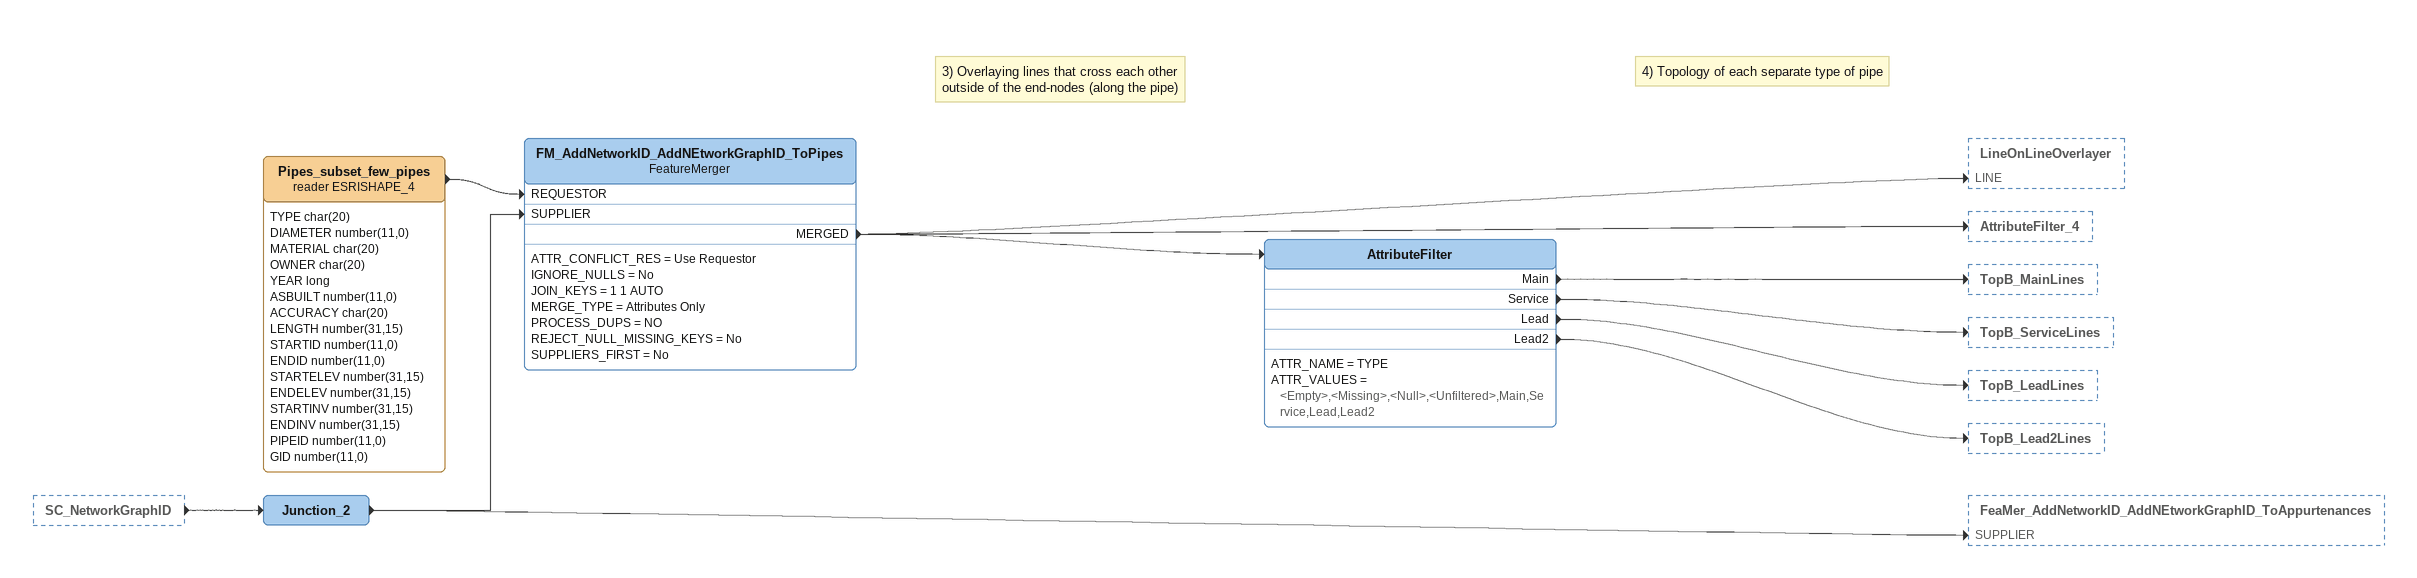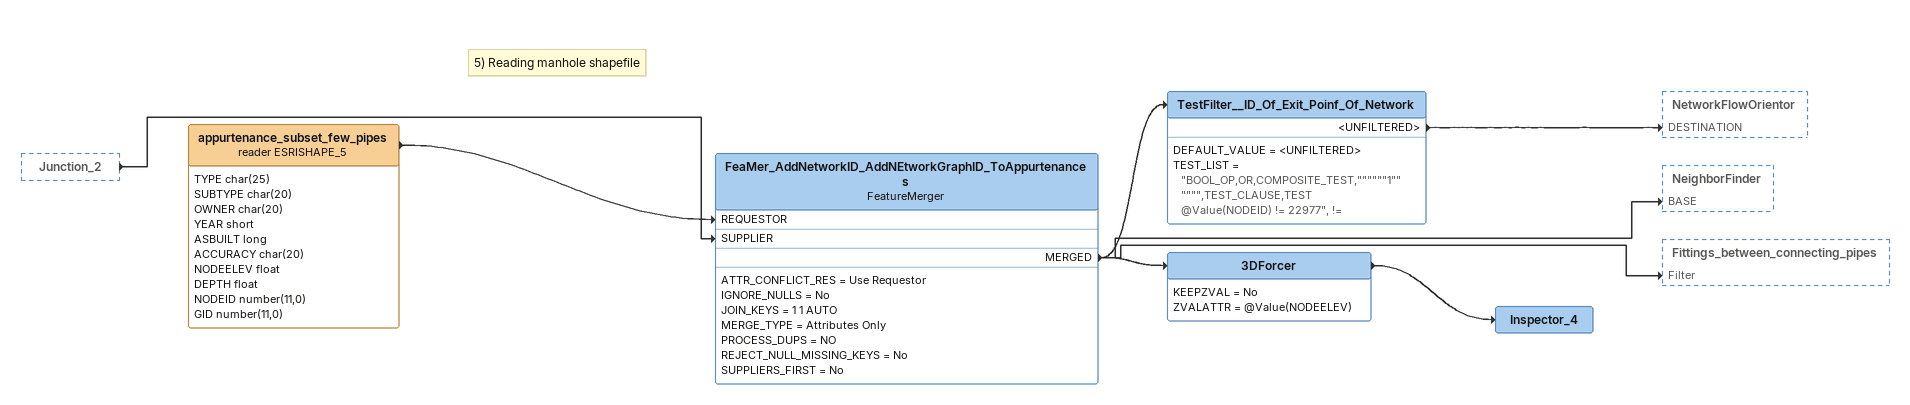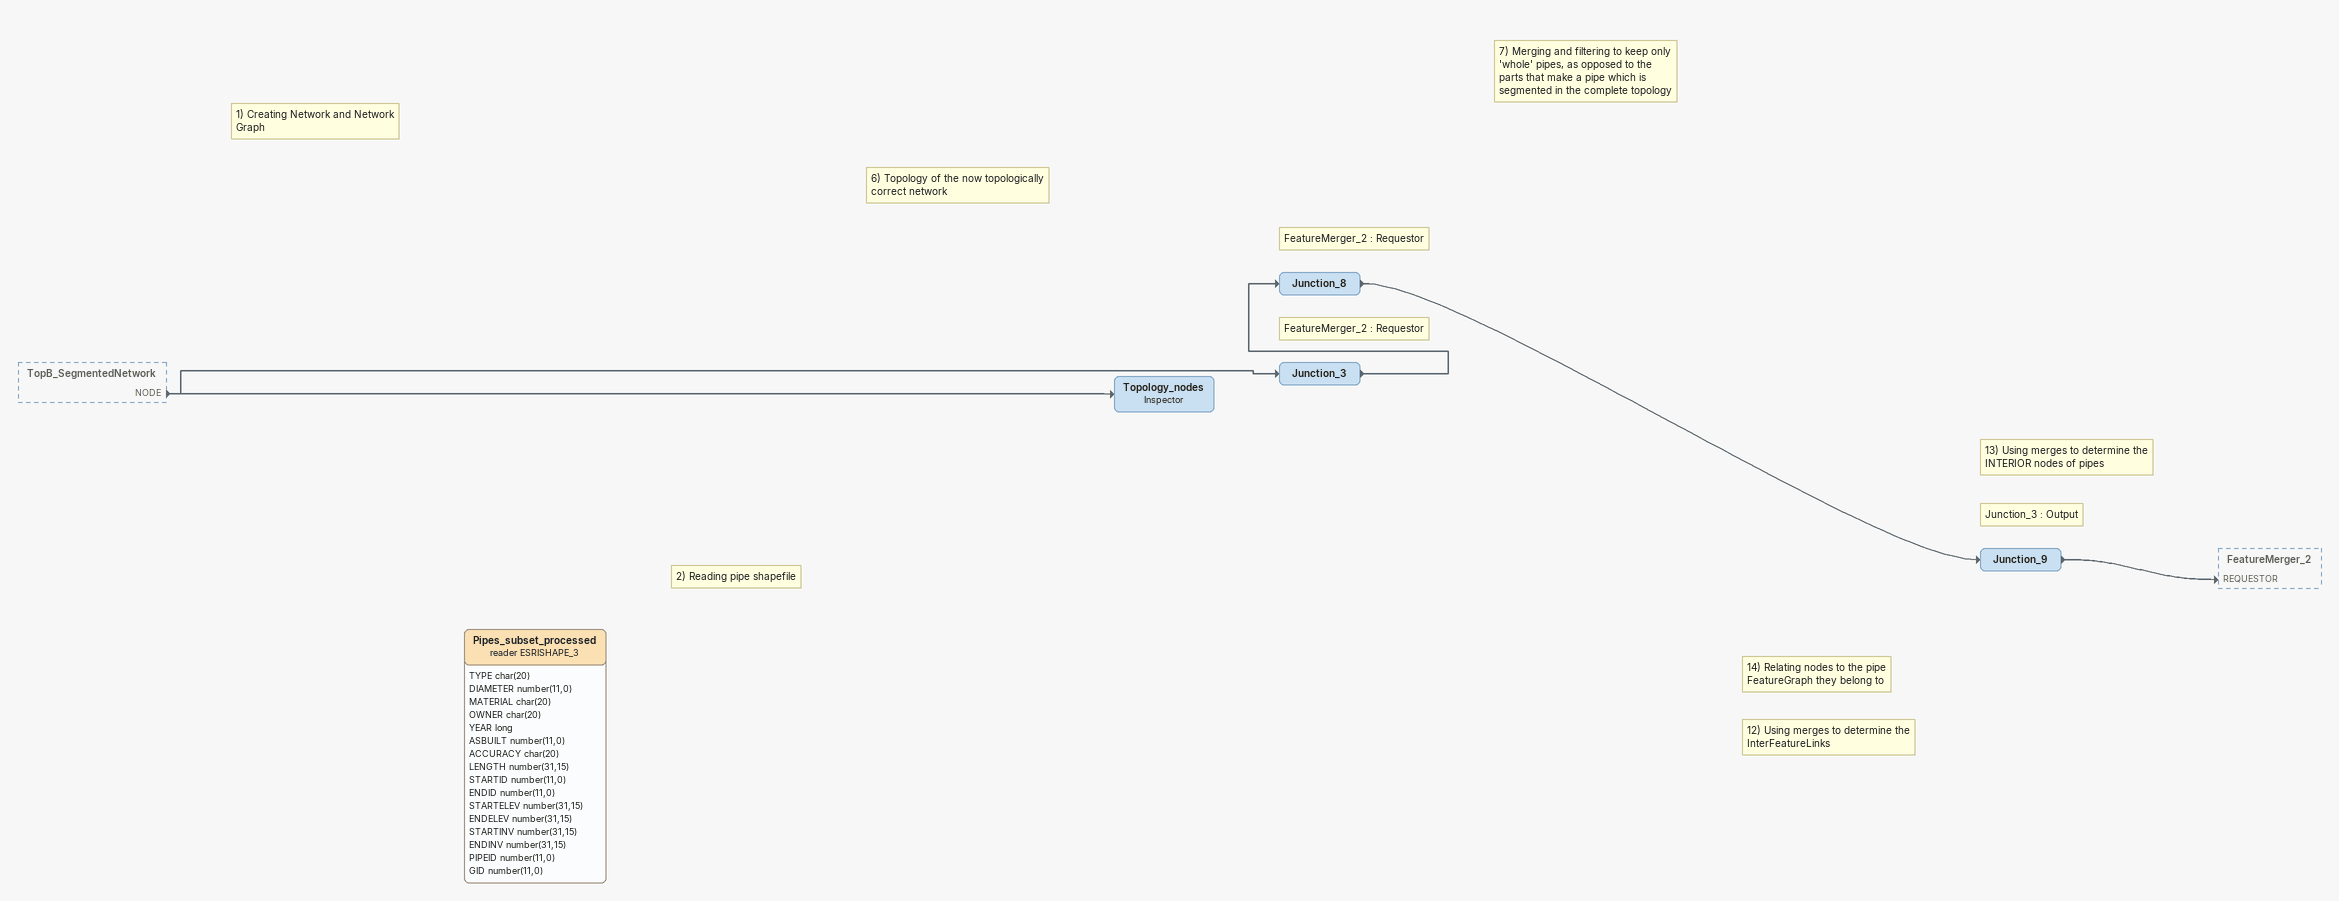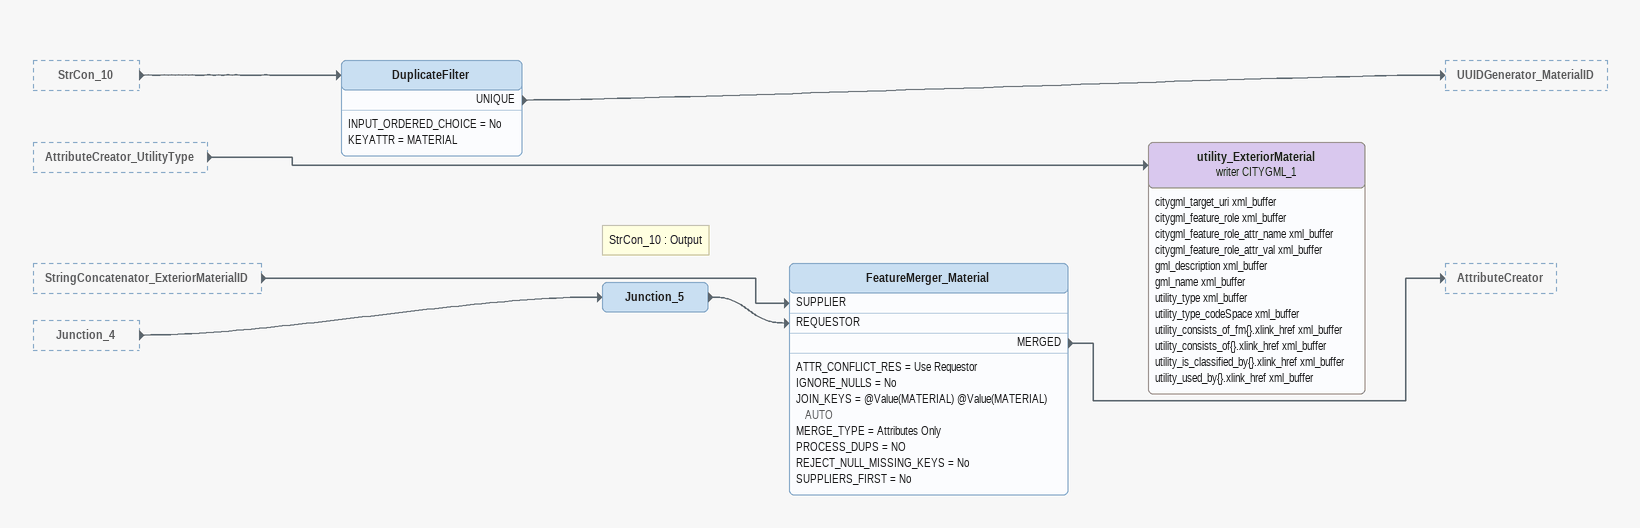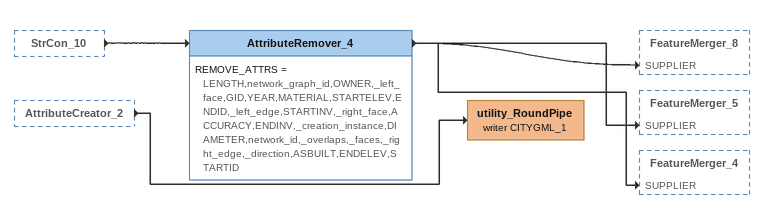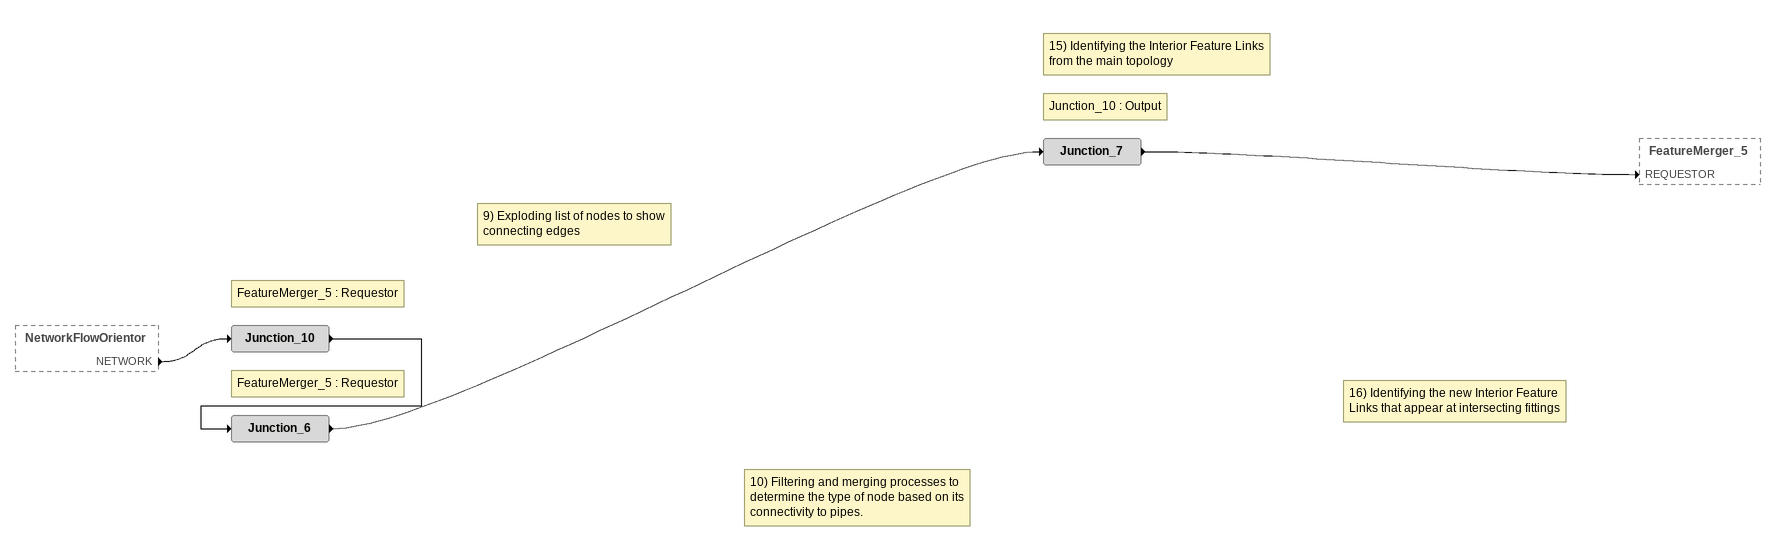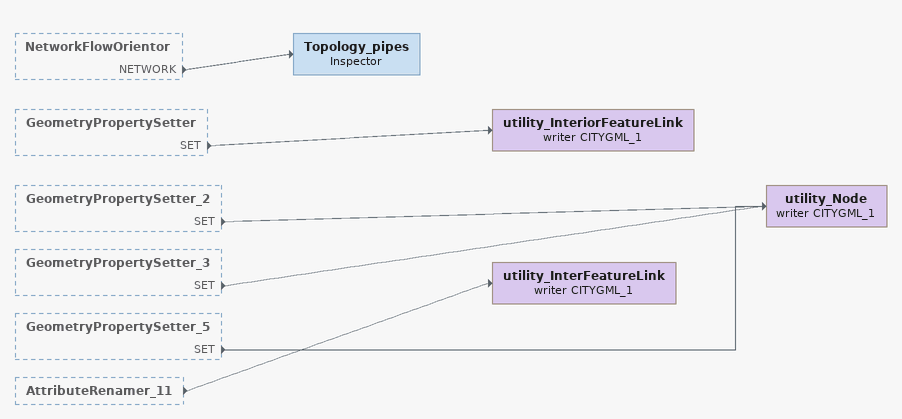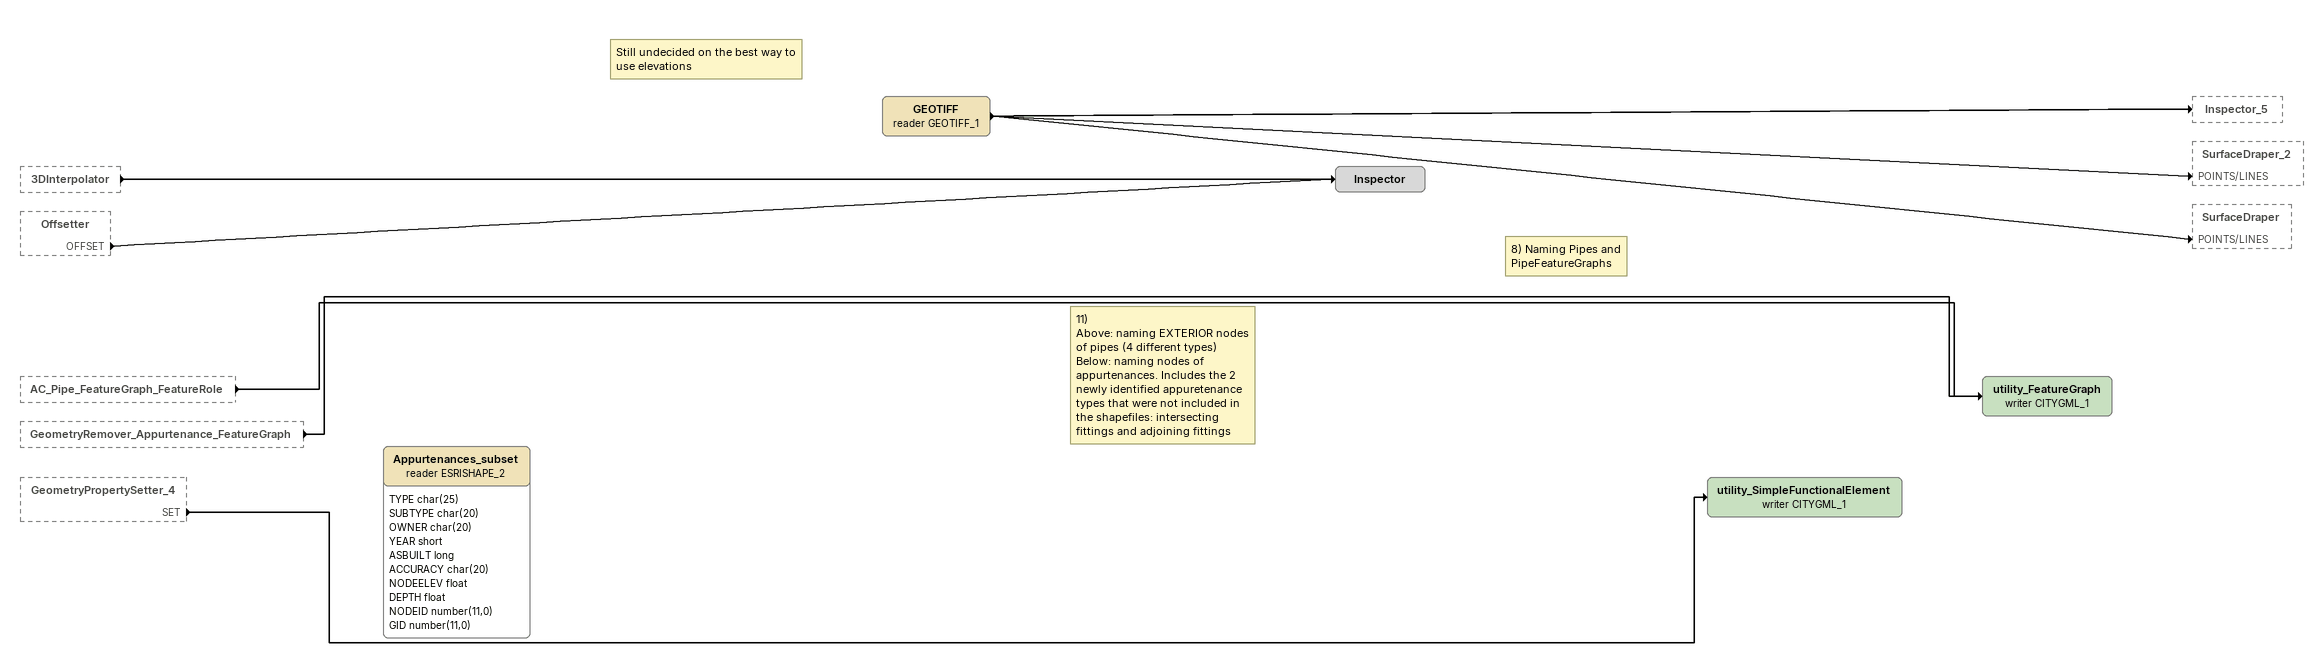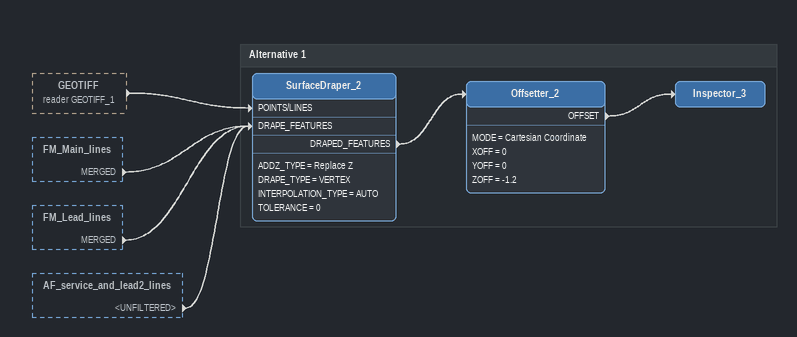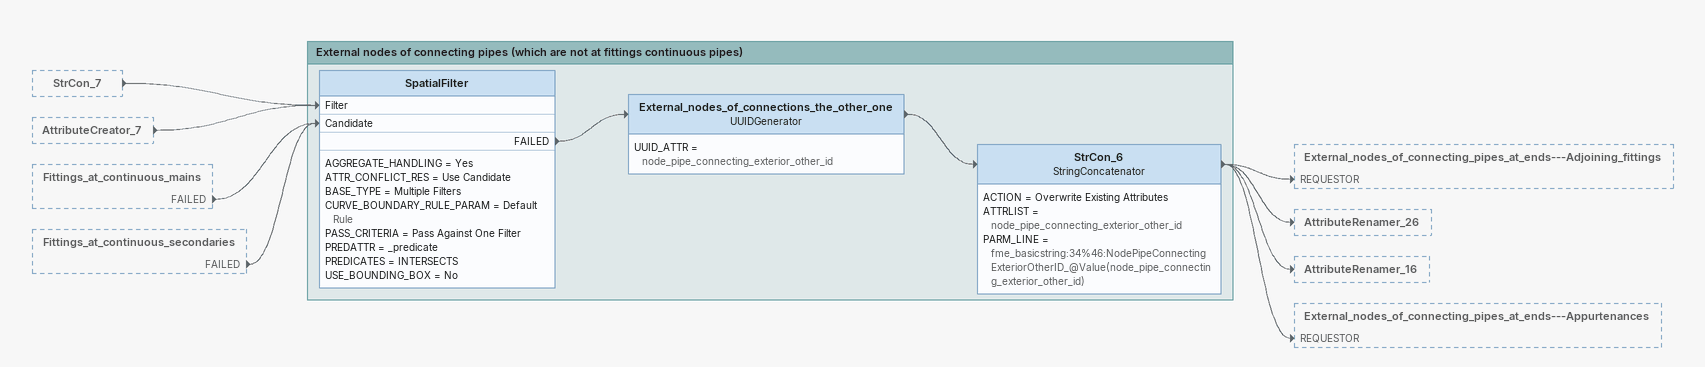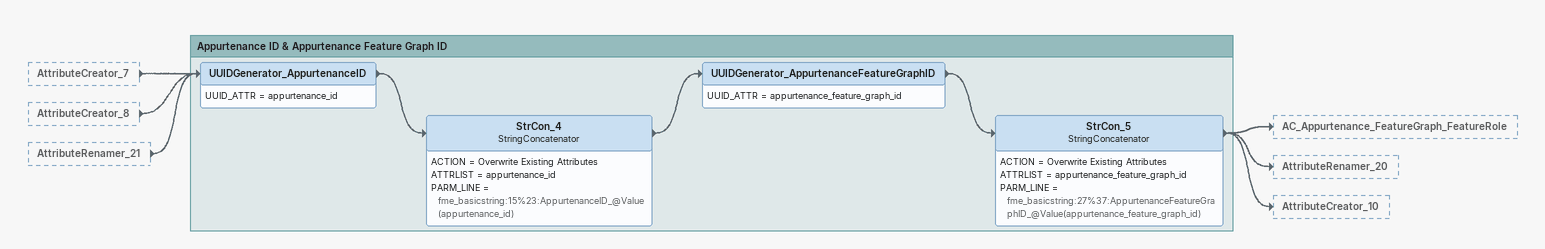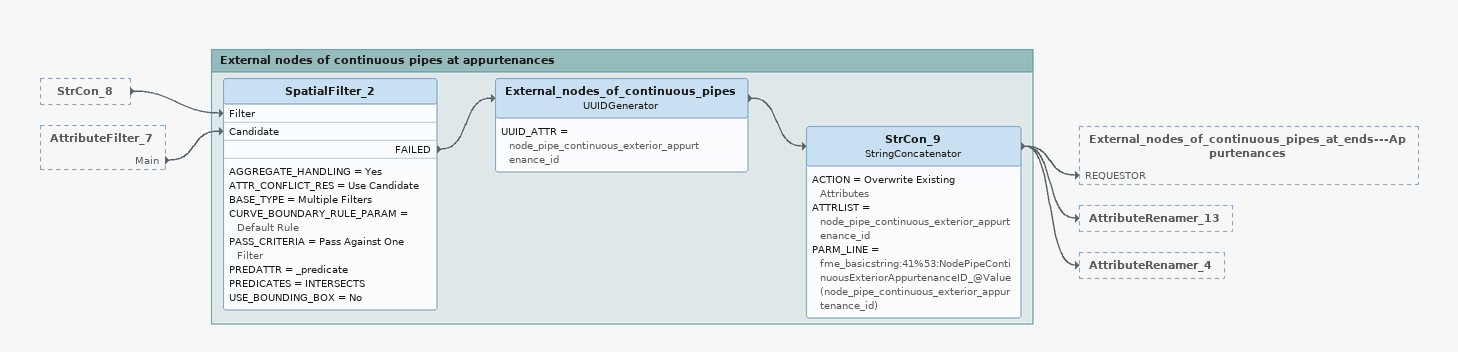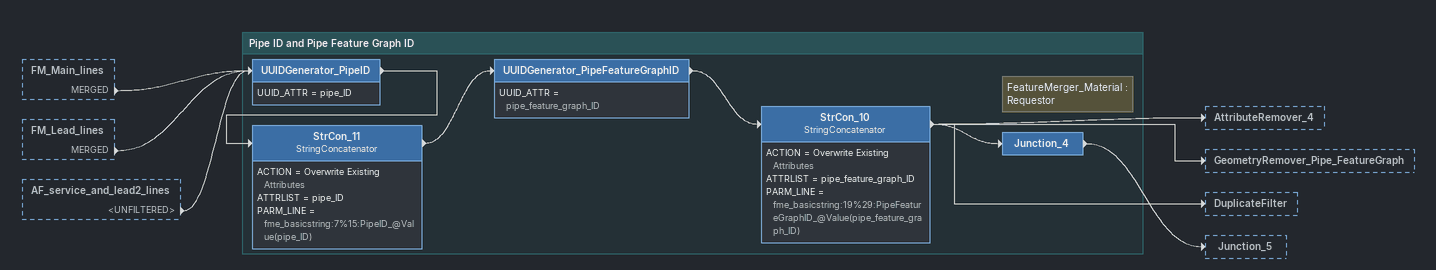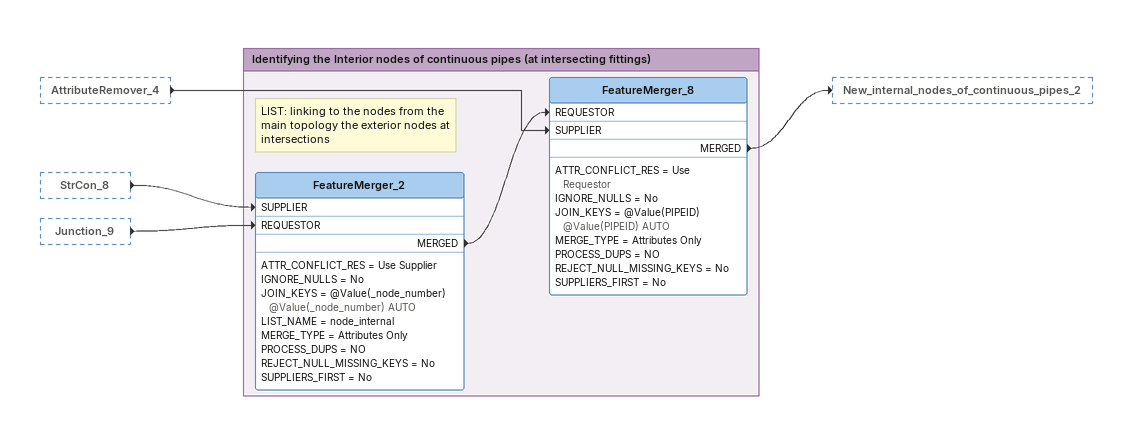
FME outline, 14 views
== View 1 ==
SC_NetworkGraphID [outside]
    -> Junction_2
Junction_2
    -> FM_AddNetworkID_AddNEtworkGraphID_ToPipes [SUPPLIER]
    -> FeaMer_AddNetworkID_AddNEtworkGraphID_ToAppurtenances [SUPPLIER]
Pipes_subset_few_pipes (reader ESRISHAPE_4)
    attributes: TYPE char(20), DIAMETER number(11,0), MATERIAL char(20), OWNER char(20), YEAR long, ASBUILT number(11,0), ACCURACY char(20), LENGTH number(31,15), STARTID number(11,0), ENDID number(11,0), STARTELEV number(31,15), ENDELEV number(31,15), STARTINV number(31,15), ENDINV number(31,15), PIPEID number(11,0), GID number(11,0)
    -> FM_AddNetworkID_AddNEtworkGraphID_ToPipes [REQUESTOR]
Note: 3) Overlaying lines that cross each other outside of the end-nodes (along the pipe)
FM_AddNetworkID_AddNEtworkGraphID_ToPipes: FeatureMerger
    ATTR_CONFLICT_RES = Use Requestor
    IGNORE_NULLS = No
    JOIN_KEYS = 1 1 AUTO
    MERGE_TYPE = Attributes Only
    PROCESS_DUPS = NO
    REJECT_NULL_MISSING_KEYS = No
    SUPPLIERS_FIRST = No
    MERGED -> LineOnLineOverlayer [LINE]
    MERGED -> AttributeFilter
    MERGED -> AttributeFilter_4
Note: 4) Topology of each separate type of pipe
AttributeFilter
    ATTR_NAME = TYPE
    ATTR_VALUES = <Empty>,<Missing>,<Null>,<Unfiltered>,Main,Service,Lead,Lead2
    Main -> TopB_MainLines
    Service -> TopB_ServiceLines
    Lead -> TopB_LeadLines
    Lead2 -> TopB_Lead2Lines

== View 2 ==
Junction_2 [outside]
    -> FeaMer_AddNetworkID_AddNEtworkGraphID_ToAppurtenances [SUPPLIER]
appurtenance_subset_few_pipes (reader ESRISHAPE_5)
    attributes: TYPE char(25), SUBTYPE char(20), OWNER char(20), YEAR short, ASBUILT long, ACCURACY char(20), NODEELEV float, DEPTH float, NODEID number(11,0), GID number(11,0)
    -> FeaMer_AddNetworkID_AddNEtworkGraphID_ToAppurtenances [REQUESTOR]
Note: 5) Reading manhole shapefile
FeaMer_AddNetworkID_AddNEtworkGraphID_ToAppurtenances: FeatureMerger
    ATTR_CONFLICT_RES = Use Requestor
    IGNORE_NULLS = No
    JOIN_KEYS = 1 1 AUTO
    MERGE_TYPE = Attributes Only
    PROCESS_DUPS = NO
    REJECT_NULL_MISSING_KEYS = No
    SUPPLIERS_FIRST = No
    MERGED -> NeighborFinder [BASE]
    MERGED -> TestFilter__ID_Of_Exit_Poinf_Of_Network
    MERGED -> Fittings_between_connecting_pipes [Filter]
    MERGED -> 3DForcer
TestFilter__ID_Of_Exit_Poinf_Of_Network
    DEFAULT_VALUE = <UNFILTERED>
    TEST_LIST = "BOOL_OP,OR,COMPOSITE_TEST,""""""1"""""",TEST_CLAUSE,TEST @Value(NODEID) != 22977", !=
    <UNFILTERED> -> NetworkFlowOrientor [DESTINATION]
3DForcer
    KEEPZVAL = No
    ZVALATTR = @Value(NODEELEV)
    -> Inspector_4
Inspector_4

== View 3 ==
TopB_SegmentedNetwork [outside]
    NODE -> Topology_nodes
    NODE -> Junction_3
Note: 1) Creating Network and Network Graph
Note: 2) Reading pipe shapefile
Pipes_subset_processed (reader ESRISHAPE_3)
    attributes: TYPE char(20), DIAMETER number(11,0), MATERIAL char(20), OWNER char(20), YEAR long, ASBUILT number(11,0), ACCURACY char(20), LENGTH number(31,15), STARTID number(11,0), ENDID number(11,0), STARTELEV number(31,15), ENDELEV number(31,15), STARTINV number(31,15), ENDINV number(31,15), PIPEID number(11,0), GID number(11,0)
Note: FeatureMerger_2 : Requestor
Junction_3
    -> Junction_8
Note: 6) Topology of the now topologically correct network
Note: FeatureMerger_2 : Requestor
Note: 7) Merging and filtering to keep only 'whole' pipes, as opposed to the parts that make a pipe which is segmented in the complete topology
Junction_8
    -> Junction_9
Note: 12) Using merges to determine the InterFeatureLinks
Note: 14) Relating nodes to the pipe FeatureGraph they belong to
Note: 13) Using merges to determine the INTERIOR nodes of pipes
Note: Junction_3 : Output
Junction_9
    -> FeatureMerger_2 [REQUESTOR]
Topology_nodes: Inspector

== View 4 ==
StrCon_10 [outside]
    -> DuplicateFilter
AttributeCreator_UtilityType [outside]
    -> utility_ExteriorMaterial (writer CITYGML_1)
StringConcatenator_ExteriorMaterialID [outside]
    -> FeatureMerger_Material [SUPPLIER]
Junction_4 [outside]
    -> Junction_5
DuplicateFilter
    INPUT_ORDERED_CHOICE = No
    KEYATTR = MATERIAL
    UNIQUE -> UUIDGenerator_MaterialID
utility_ExteriorMaterial (writer CITYGML_1)
    attributes: citygml_target_uri xml_buffer, citygml_feature_role xml_buffer, citygml_feature_role_attr_name xml_buffer, citygml_feature_role_attr_val xml_buffer, gml_description xml_buffer, gml_name xml_buffer, utility_type xml_buffer, utility_type_codeSpace xml_buffer, utility_consists_of_fm{}.xlink_href xml_buffer, utility_consists_of{}.xlink_href xml_buffer, utility_is_classified_by{}.xlink_href xml_buffer, utility_used_by{}.xlink_href xml_buffer
Note: StrCon_10 : Output
Junction_5
    -> FeatureMerger_Material [REQUESTOR]
FeatureMerger_Material
    ATTR_CONFLICT_RES = Use Requestor
    IGNORE_NULLS = No
    JOIN_KEYS = @Value(MATERIAL) @Value(MATERIAL) AUTO
    MERGE_TYPE = Attributes Only
    PROCESS_DUPS = NO
    REJECT_NULL_MISSING_KEYS = No
    SUPPLIERS_FIRST = No
    MERGED -> AttributeCreator

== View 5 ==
StrCon_10 [outside]
    -> AttributeRemover_4
AttributeCreator_2 [outside]
    -> utility_RoundPipe (writer CITYGML_1)
utility_RoundPipe (writer CITYGML_1)
AttributeRemover_4
    REMOVE_ATTRS = LENGTH,network_graph_id,OWNER,_left_face,GID,YEAR,MATERIAL,STARTELEV,ENDID,_left_edge,STARTINV,_right_face,ACCURACY,ENDINV,_creation_instance,DIAMETER,network_id,_overlaps,_faces,_right_edge,_direction,ASBUILT,ENDELEV,STARTID
    -> FeatureMerger_8 [SUPPLIER]
    -> FeatureMerger_5 [SUPPLIER]
    -> FeatureMerger_4 [SUPPLIER]

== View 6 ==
NetworkFlowOrientor [outside]
    NETWORK -> Junction_10
Note: FeatureMerger_5 : Requestor
Note: 9) Exploding list of nodes to show connecting edges
Junction_10
    -> Junction_6
Note: FeatureMerger_5 : Requestor
Note: 10) Filtering and merging processes to determine the type of node based on its connectivity to pipes.
Junction_6
    -> Junction_7
Note: 15) Identifying the Interior Feature Links from the main topology
Note: Junction_10 : Output
Note: 16) Identifying the new Interior Feature Links that appear at intersecting fittings
Junction_7
    -> FeatureMerger_5 [REQUESTOR]

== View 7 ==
NetworkFlowOrientor [outside]
    NETWORK -> Topology_pipes
GeometryPropertySetter [outside]
    SET -> utility_InteriorFeatureLink (writer CITYGML_1)
GeometryPropertySetter_2 [outside]
    SET -> utility_Node (writer CITYGML_1)
GeometryPropertySetter_3 [outside]
    SET -> utility_Node (writer CITYGML_1)
GeometryPropertySetter_5 [outside]
    SET -> utility_Node (writer CITYGML_1)
AttributeRenamer_11 [outside]
    -> utility_InterFeatureLink (writer CITYGML_1)
utility_InteriorFeatureLink (writer CITYGML_1)
Topology_pipes: Inspector
utility_InterFeatureLink (writer CITYGML_1)
utility_Node (writer CITYGML_1)

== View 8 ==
3DInterpolator [outside]
    -> Inspector
Offsetter [outside]
    OFFSET -> Inspector
AC_Pipe_FeatureGraph_FeatureRole [outside]
    -> utility_FeatureGraph (writer CITYGML_1)
GeometryRemover_Appurtenance_FeatureGraph [outside]
    -> utility_FeatureGraph (writer CITYGML_1)
GeometryPropertySetter_4 [outside]
    SET -> utility_SimpleFunctionalElement (writer CITYGML_1)
utility_SimpleFunctionalElement (writer CITYGML_1)
utility_FeatureGraph (writer CITYGML_1)
Appurtenances_subset (reader ESRISHAPE_2)
    attributes: TYPE char(25), SUBTYPE char(20), OWNER char(20), YEAR short, ASBUILT long, ACCURACY char(20), NODEELEV float, DEPTH float, NODEID number(11,0), GID number(11,0)
Note: Still undecided on the best way to use elevations
Note: 11) / Above: naming EXTERIOR nodes of pipes (4 different types) / Below: naming nodes of appurtenances. Includes the 2 newly identified appuretenance types that were not included in the shapefiles: intersecting fittings and adjoining fittings
GEOTIFF (reader GEOTIFF_1)
    -> Inspector_5
    -> SurfaceDraper_2 [POINTS/LINES]
    -> SurfaceDraper [POINTS/LINES]
Note: 8) Naming Pipes and PipeFeatureGraphs
Inspector

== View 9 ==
GEOTIFF (reader GEOTIFF_1) [outside]
    -> SurfaceDraper_2 [POINTS/LINES]
FM_Main_lines [outside]
    MERGED -> SurfaceDraper_2 [DRAPE_FEATURES]
FM_Lead_lines [outside]
    MERGED -> SurfaceDraper_2 [DRAPE_FEATURES]
AF_service_and_lead2_lines [outside]
    <UNFILTERED> -> SurfaceDraper_2 [DRAPE_FEATURES]

Bookmark: Alternative 1
SurfaceDraper_2
    ADDZ_TYPE = Replace Z
    DRAPE_TYPE = VERTEX
    INTERPOLATION_TYPE = AUTO
    TOLERANCE = 0
    DRAPED_FEATURES -> Offsetter_2
Offsetter_2
    MODE = Cartesian Coordinate
    XOFF = 0
    YOFF = 0
    ZOFF = -1.2
    OFFSET -> Inspector_3
Inspector_3

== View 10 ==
StrCon_7 [outside]
    -> SpatialFilter [Filter]
AttributeCreator_7 [outside]
    -> SpatialFilter [Filter]
Fittings_at_continuous_mains [outside]
    FAILED -> SpatialFilter [Candidate]
Fittings_at_continuous_secondaries [outside]
    FAILED -> SpatialFilter [Candidate]

Bookmark: External nodes of connecting pipes (which are not at fittings continuous pipes)
SpatialFilter
    AGGREGATE_HANDLING = Yes
    ATTR_CONFLICT_RES = Use Candidate
    BASE_TYPE = Multiple Filters
    CURVE_BOUNDARY_RULE_PARAM = Default Rule
    PASS_CRITERIA = Pass Against One Filter
    PREDATTR = _predicate
    PREDICATES = INTERSECTS
    USE_BOUNDING_BOX = No
    FAILED -> External_nodes_of_connections_the_other_one
External_nodes_of_connections_the_other_one: UUIDGenerator
    UUID_ATTR = node_pipe_connecting_exterior_other_id
    -> StrCon_6
StrCon_6: StringConcatenator
    ACTION = Overwrite Existing Attributes
    ATTRLIST = node_pipe_connecting_exterior_other_id
    PARM_LINE = fme_basicstring:34%46:NodePipeConnectingExteriorOtherID_@Value(node_pipe_connecting_exterior_other_id)
    -> External_nodes_of_connecting_pipes_at_ends---Adjoining_fittings [REQUESTOR]
    -> AttributeRenamer_26
    -> AttributeRenamer_16
    -> External_nodes_of_connecting_pipes_at_ends---Appurtenances [REQUESTOR]

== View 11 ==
AttributeCreator_7 [outside]
    -> UUIDGenerator_AppurtenanceID
AttributeCreator_8 [outside]
    -> UUIDGenerator_AppurtenanceID
AttributeRenamer_21 [outside]
    -> UUIDGenerator_AppurtenanceID

Bookmark: Appurtenance ID & Appurtenance Feature Graph ID
UUIDGenerator_AppurtenanceID
    UUID_ATTR = appurtenance_id
    -> StrCon_4
StrCon_4: StringConcatenator
    ACTION = Overwrite Existing Attributes
    ATTRLIST = appurtenance_id
    PARM_LINE = fme_basicstring:15%23:AppurtenanceID_@Value(appurtenance_id)
    -> UUIDGenerator_AppurtenanceFeatureGraphID
UUIDGenerator_AppurtenanceFeatureGraphID
    UUID_ATTR = appurtenance_feature_graph_id
    -> StrCon_5
StrCon_5: StringConcatenator
    ACTION = Overwrite Existing Attributes
    ATTRLIST = appurtenance_feature_graph_id
    PARM_LINE = fme_basicstring:27%37:AppurtenanceFeatureGraphID_@Value(appurtenance_feature_graph_id)
    -> AC_Appurtenance_FeatureGraph_FeatureRole
    -> AttributeRenamer_20
    -> AttributeCreator_10

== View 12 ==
StrCon_8 [outside]
    -> SpatialFilter_2 [Filter]
AttributeFilter_7 [outside]
    Main -> SpatialFilter_2 [Candidate]

Bookmark: External nodes of continuous pipes at appurtenances
SpatialFilter_2
    AGGREGATE_HANDLING = Yes
    ATTR_CONFLICT_RES = Use Candidate
    BASE_TYPE = Multiple Filters
    CURVE_BOUNDARY_RULE_PARAM = Default Rule
    PASS_CRITERIA = Pass Against One Filter
    PREDATTR = _predicate
    PREDICATES = INTERSECTS
    USE_BOUNDING_BOX = No
    FAILED -> External_nodes_of_continuous_pipes
External_nodes_of_continuous_pipes: UUIDGenerator
    UUID_ATTR = node_pipe_continuous_exterior_appurtenance_id
    -> StrCon_9
StrCon_9: StringConcatenator
    ACTION = Overwrite Existing Attributes
    ATTRLIST = node_pipe_continuous_exterior_appurtenance_id
    PARM_LINE = fme_basicstring:41%53:NodePipeContinuousExteriorAppurtenanceID_@Value(node_pipe_continuous_exterior_appurtenance_id)
    -> External_nodes_of_continuous_pipes_at_ends---Appurtenances [REQUESTOR]
    -> AttributeRenamer_13
    -> AttributeRenamer_4

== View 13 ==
FM_Main_lines [outside]
    MERGED -> UUIDGenerator_PipeID
FM_Lead_lines [outside]
    MERGED -> UUIDGenerator_PipeID
AF_service_and_lead2_lines [outside]
    <UNFILTERED> -> UUIDGenerator_PipeID

Bookmark: Pipe ID and Pipe Feature Graph ID
UUIDGenerator_PipeID
    UUID_ATTR = pipe_ID
    -> StrCon_11
StrCon_11: StringConcatenator
    ACTION = Overwrite Existing Attributes
    ATTRLIST = pipe_ID
    PARM_LINE = fme_basicstring:7%15:PipeID_@Value(pipe_ID)
    -> UUIDGenerator_PipeFeatureGraphID
UUIDGenerator_PipeFeatureGraphID
    UUID_ATTR = pipe_feature_graph_ID
    -> StrCon_10
StrCon_10: StringConcatenator
    ACTION = Overwrite Existing Attributes
    ATTRLIST = pipe_feature_graph_ID
    PARM_LINE = fme_basicstring:19%29:PipeFeatureGraphID_@Value(pipe_feature_graph_ID)
    -> AttributeRemover_4
    -> GeometryRemover_Pipe_FeatureGraph
    -> DuplicateFilter
    -> Junction_4
Note: FeatureMerger_Material : Requestor
Junction_4
    -> Junction_5

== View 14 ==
AttributeRemover_4 [outside]
    -> FeatureMerger_8 [SUPPLIER]
StrCon_8 [outside]
    -> FeatureMerger_2 [SUPPLIER]
Junction_9 [outside]
    -> FeatureMerger_2 [REQUESTOR]

Bookmark: Identifying the Interior nodes of continuous pipes (at intersecting fittings)
Note: LIST: linking to the nodes from the main topology the exterior nodes at intersections
FeatureMerger_2
    ATTR_CONFLICT_RES = Use Supplier
    IGNORE_NULLS = No
    JOIN_KEYS = @Value(_node_number) @Value(_node_number) AUTO
    LIST_NAME = node_internal
    MERGE_TYPE = Attributes Only
    PROCESS_DUPS = NO
    REJECT_NULL_MISSING_KEYS = No
    SUPPLIERS_FIRST = No
    MERGED -> FeatureMerger_8 [REQUESTOR]
FeatureMerger_8
    ATTR_CONFLICT_RES = Use Requestor
    IGNORE_NULLS = No
    JOIN_KEYS = @Value(PIPEID) @Value(PIPEID) AUTO
    MERGE_TYPE = Attributes Only
    PROCESS_DUPS = NO
    REJECT_NULL_MISSING_KEYS = No
    SUPPLIERS_FIRST = No
    MERGED -> New_internal_nodes_of_continuous_pipes_2
